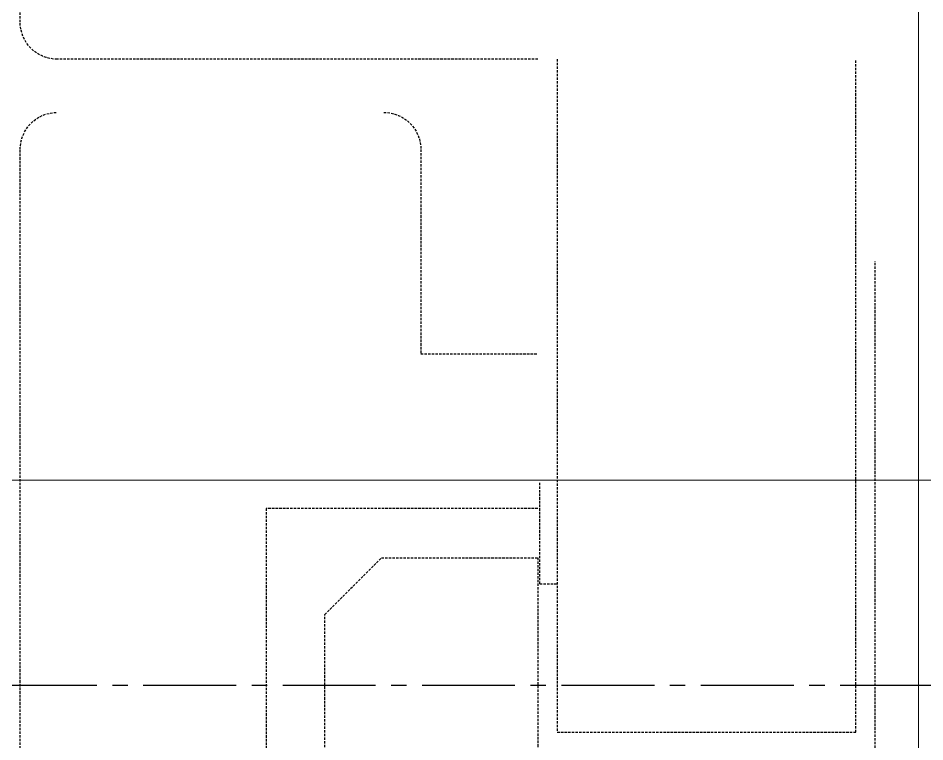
# Model space of a CAD drawing. Header units: millimetres. Extents: x 553474 to 556484, y 6145926 to 6146600.
# Drawn here: x 554107.7 to 554200.7, y 6146073.2 to 6146147.4 of the extents above; entities that cross this region are included whole.
import ezdxf

# ---------------------------------------------------------------- set-up
doc = ezdxf.new("R2010")
doc.units = ezdxf.units.MM
doc.linetypes.add('CENTER2', pattern=[28.575, 19.05, -3.175, 3.175, -3.175])
doc.linetypes.add('HIDDEN', pattern=[0.375, 0.25, -0.125])
doc.layers.add('8', color=8, linetype='Continuous', lineweight=0)
doc.layers.add('ARQ_TRAZOS', color=11, linetype='HIDDEN')
doc.layers.add('PNIV-cotas', color=252, linetype='Continuous')

msp = doc.modelspace()

# ---------------------------------------------------------------- linework, layer by layer
at = {"layer": '8', "lineweight": 0}
for p, q in [((554200, 6146600), (554200, 6145926.088)), ((553495.062, 6146100), (554400, 6146100))]:
    msp.add_line(p, q, dxfattribs=at)
at = {"layer": 'ARQ_TRAZOS', "linetype": 'HIDDEN'}
for p, q in [((554107.912, 6146146.953), (554107.912, 6146227.798)), ((554160.982, 6146143.153), (554111.704, 6146143.153)), ((554162.974, 6146143.153), (554162.974, 6146074.153)), ((554193.574, 6146074.153), (554193.574, 6146143.153)), ((554107.903, 6146067.592), (554107.903, 6146133.895)), ((554148.994, 6146133.895), (554148.994, 6146112.953)), ((554195.574, 6146072.153), (554195.574, 6146122.453)), ((554148.994, 6146112.953), (554160.974, 6146112.953)), ((554161.174, 6146089.353), (554161.174, 6146099.753)), ((554160.974, 6146097.079), (554133.144, 6146097.079)), ((554133.144, 6146097.079), (554133.144, 6146065.853)), ((554139.144, 6146086.211), (554144.96, 6146092.027)), ((554144.96, 6146092.027), (554160.974, 6146092.027)), ((554160.974, 6146092.027), (554160.974, 6146072.153)), ((554161.174, 6146089.353), (554162.974, 6146089.353)), ((554139.144, 6146065.853), (554139.144, 6146086.211)), ((554162.974, 6146074.153), (554193.574, 6146074.153))]:
    msp.add_line(p, q, dxfattribs=at)
at = {"layer": 'ARQ_TRAZOS', "linetype": 'HIDDEN', "extrusion": (0, 0, -1)}
for centre, start, end in [((-554111.712, 6146146.953), 270, 0), ((-554111.712, 6146133.895), 0, 90), ((-554145.194, 6146133.895), 90, 180)]:
    msp.add_arc(centre, 3.8, start, end, dxfattribs=at)
at = {"layer": 'PNIV-cotas', "linetype": 'CENTER2', "ltscale": 0.5}
msp.add_line((554330.09, 6146078.928), (554079.849, 6146078.928), dxfattribs=at)

doc.saveas('drawing.dxf')
